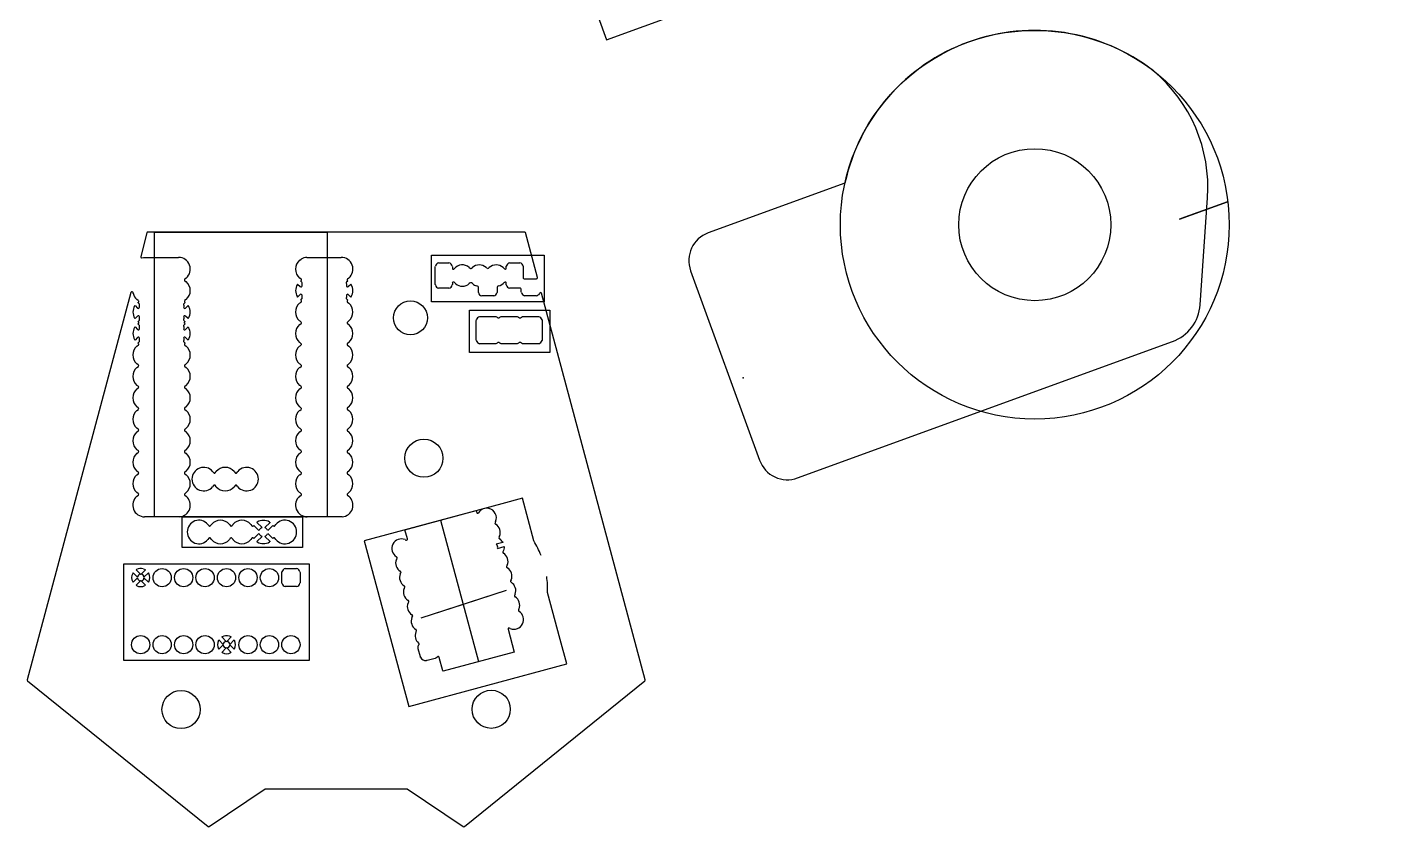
# Model space of a CAD drawing. Header units: millimetres. Extents: x -113 to 185, y -69 to 155.
# Drawn here: x 23.6 to 184.8, y -68.7 to 26 of the extents above; entities that cross this region are included whole.
import ezdxf

# ---------------------------------------------------------------- set-up
doc = ezdxf.new("R2010")
doc.units = ezdxf.units.MM
doc.header["$MEASUREMENT"] = 0
for name, color, linetype in [('atar_25mm_noscreen v5_Sketch1', 7, 'Continuous'), ('atar_25mm_noscreen v5_Sketch56', 7, 'Continuous'), ('serenity_TB_new v9_Sketch1', 7, 'Continuous'), ('serenity_TB_new v9_Sketch2', 7, 'Continuous'), ('serenity_TB_new v9_Sketch30', 7, 'Continuous'), ('serenity_TB_new v9_Sketch35', 7, 'Continuous'), ('serenity_TB_new v9_Sketch39', 7, 'Continuous'), ('serenity_TB_new v9_Sketch43', 7, 'Continuous'), ('serenity_TB_new v9_Sketch46', 7, 'Continuous')]:
    doc.layers.add(name, color=color, linetype=linetype)

# ---------------------------------------------------------------- blocks, each defined once
blk = doc.blocks.new('serenity_TB_newv9')
at = {"layer": 'serenity_TB_new v9_Sketch1'}
for p, q in [((8.411, 0.153, 0.16), (5.473, 0.153, 0.16)), ((8.411, -0.197, 0.16), (8.411, 0.153, 0.16)), ((5.273, -0.047, 0.16), (5.273, -5.948, 0.16)), ((8.411, -5.497, 0.16), (8.411, -0.197, 0.16)), ((6.128, -3.024, 0.16), (6.878, -3.024, 0.16)), ((6.128, -3.024, 0.16), (6.878, -3.024, 0.16)), ((6.503, -4.699, 0.16), (6.503, -3.024, 0.16)), ((6.078, -4.649, 0.16), (6.078, -3.074, 0.16)), ((6.078, -3.074, 0.16), (6.078, -4.649, 0.16)), ((6.928, -3.074, 0.16), (6.928, -4.649, 0.16)), ((6.928, -3.074, 0.16), (6.928, -4.649, 0.16)), ((6.078, -3.862, 0.16), (6.928, -3.862, 0.16)), ((6.878, -4.699, 0.16), (6.128, -4.699, 0.16)), ((6.128, -4.699, 0.16), (6.878, -4.699, 0.16)), ((5.851, -6.633, 0.16), (8.411, -5.497, 0.16)), ((5.288, -5.988, 0.16), (5.851, -6.633, 0.16))]:
    blk.add_line(p, q, dxfattribs=at)
for centre, radius in [((6.322, -0.441, 0.16), 0.11), ((5.47, -3.061, 0.16), 0.11), ((6.503, -3.862, 0.16), 0.8), ((5.967, -3.227, 0.16), 0.035), ((7.037, -3.138, 0.16), 0.035), ((5.967, -3.405, 0.16), 0.035), ((7.037, -3.316, 0.16), 0.035), ((7.037, -3.494, 0.16), 0.035), ((5.967, -3.583, 0.16), 0.035), ((7.037, -3.672, 0.16), 0.035), ((5.967, -3.761, 0.16), 0.035), ((7.037, -3.85, 0.16), 0.035), ((5.967, -3.939, 0.16), 0.035), ((7.037, -4.028, 0.16), 0.035), ((5.967, -4.117, 0.16), 0.035), ((7.037, -4.206, 0.16), 0.035), ((5.967, -4.295, 0.16), 0.035), ((7.037, -4.384, 0.16), 0.035), ((5.967, -4.473, 0.16), 0.035), ((6.509, -5.341, 0.16), 0.11)]:
    blk.add_circle(centre, radius, dxfattribs=at)
for centre, radius, start, end in [((5.473, -0.047, 0.16), 0.2, 90, 179.9996), ((6.128, -3.074, 0.16), 0.05, 90.0002, 179.9998), ((6.878, -3.074, 0.16), 0.05, 0.005, 89.995), ((6.128, -4.649, 0.16), 0.05, 179.9989, 270.0012), ((6.878, -4.649, 0.16), 0.05, 270, 0.0002), ((5.325, -5.952, 0.16), 0.0521, 176.2173, 224.4228)]:
    blk.add_arc(centre, radius, start, end, dxfattribs=at)
blk.add_point((0, 0, 0.16), dxfattribs=at)
at = {"layer": 'serenity_TB_new v9_Sketch2'}
for p, q in [((0.175, 0.153, 0.16), (-2.713, 0.153, 0.16)), ((-2.713, 0.153, 0.16), (-2.713, -5.409, 0.16)), ((0.375, -5.948, 0.16), (0.375, -0.047, 0.16)), ((-1.227, -3.025, 0.16), (-0.477, -3.025, 0.16)), ((-1.227, -3.025, 0.16), (-0.477, -3.025, 0.16)), ((-0.852, -3.025, 0.16), (-0.852, -4.7, 0.16)), ((-1.277, -3.075, 0.16), (-1.277, -4.65, 0.16)), ((-1.277, -4.65, 0.16), (-1.277, -3.075, 0.16)), ((-0.427, -3.075, 0.16), (-0.427, -4.65, 0.16)), ((-0.427, -3.075, 0.16), (-0.427, -4.65, 0.16)), ((-1.277, -3.862, 0.16), (-0.427, -3.862, 0.16)), ((-1.227, -4.7, 0.16), (-0.477, -4.7, 0.16)), ((-0.477, -4.7, 0.16), (-1.227, -4.7, 0.16)), ((-2.713, -5.409, 0.16), (-0.134, -6.555, 0.16)), ((-0.134, -6.555, 0.16), (0.361, -5.988, 0.16))]:
    blk.add_line(p, q, dxfattribs=at)
for centre, radius in [((-0.76, -0.691, 0.16), 0.145), ((0.18, -3.061, 0.16), 0.11), ((-0.852, -3.862, 0.16), 0.8), ((-1.388, -3.227, 0.16), 0.035), ((-0.318, -3.138, 0.16), 0.035), ((-1.388, -3.405, 0.16), 0.035), ((-0.318, -3.316, 0.16), 0.035), ((-0.318, -3.494, 0.16), 0.035), ((-1.388, -3.583, 0.16), 0.035), ((-0.318, -3.672, 0.16), 0.035), ((-1.388, -3.761, 0.16), 0.035), ((-0.318, -3.85, 0.16), 0.035), ((-1.388, -3.939, 0.16), 0.035), ((-0.318, -4.028, 0.16), 0.035), ((-1.388, -4.117, 0.16), 0.035), ((-0.318, -4.206, 0.16), 0.035), ((-1.388, -4.295, 0.16), 0.035), ((-0.318, -4.384, 0.16), 0.035), ((-1.388, -4.473, 0.16), 0.035), ((-0.86, -5.341, 0.16), 0.11)]:
    blk.add_circle(centre, radius, dxfattribs=at)
for centre, radius, start, end in [((0.175, -0.047, 0.16), 0.2, 0.0004, 90), ((-1.227, -3.075, 0.16), 0.05, 90.0002, 179.9998), ((-0.477, -3.075, 0.16), 0.05, 0.005, 89.995), ((-1.227, -4.65, 0.16), 0.05, 179.9989, 270.0012), ((-0.477, -4.65, 0.16), 0.05, 270, 0.0002), ((0.323, -5.952, 0.16), 0.0522, 315.5823, 3.7776)]:
    blk.add_arc(centre, radius, start, end, dxfattribs=at)
blk.add_point((0, 0, 0.16), dxfattribs=at)
at = {"layer": 'serenity_TB_new v9_Sketch30'}
for p, q in [((-7.029, -5.515, 1.725), (-7.029, -5.492, 1.568)), ((-7.029, -5.492, 1.568), (-7.029, -6.1, 1.14)), ((-7.029, -6.1, 1.14), (-7.029, -5.515, 1.725))]:
    blk.add_line(p, q, dxfattribs=at)
blk.add_point((-7.027, 0.002), dxfattribs=at)
at = {"layer": 'serenity_TB_new v9_Sketch35'}
for p, q in [((-5.623, 0.153, 0.94), (-8.011, 0.153, 0.94)), ((-8.361, -0.197, 0.94), (-8.361, -4.92, 0.94)), ((-5.273, -1.918, 0.94), (-5.273, -0.197, 0.94)), ((-8.064, -5.377, 0.94), (-6.904, -5.892, 0.94))]:
    blk.add_line(p, q, dxfattribs=at)
blk.add_circle((-6.504, -3.862, 0.94), 0.9, dxfattribs=at)
for centre, radius, start, end in [((-8.011, -0.197, 0.94), 0.35, 90, 180), ((-5.623, -0.197, 0.94), 0.35, 0.0004, 90), ((-6.503, -3.862, 0.94), 2.3, 302.3269, 57.6739), ((-7.861, -4.92, 0.94), 0.5, 180, 246.0655), ((-6.174, -4.247, 0.94), 1.8, 246.0655, 300.035)]:
    blk.add_arc(centre, radius, start, end, dxfattribs=at)
blk.add_point((0, 0, 0.94), dxfattribs=at)
at = {"layer": 'serenity_TB_new v9_Sketch39'}
for p, q in [((8.064, -5.377, 0.94), (6.904, -5.892, 0.94)), ((6.904, -5.892, 0.06), (8.064, -5.377, 0.06)), ((8.064, -5.377, 0.06), (8.064, -5.377, 0.94)), ((6.904, -5.892, 0.94), (6.904, -5.892, 0.06))]:
    blk.add_line(p, q, dxfattribs=at)
blk.add_point((3.321, -7.483), dxfattribs=at)
at = {"layer": 'serenity_TB_new v9_Sketch43'}
for p, q in [((8.361, -2.82, 0.866), (8.329, -2.788, 0.866)), ((8.329, -2.788, 0.866), (8.329, -2.788, 1.466)), ((8.329, -2.788, 1.466), (8.361, -2.82, 1.466)), ((8.361, -2.82, 1.466), (8.361, -2.82, 0.866))]:
    blk.add_line(p, q, dxfattribs=at)
blk.add_point((2.773, 2.772), dxfattribs=at)
at = {"layer": 'serenity_TB_new v9_Sketch46'}
blk.add_circle((-6.504, -3.862, 1.469), 2.301, dxfattribs=at)
blk.add_point((0, 0, 1.469), dxfattribs=at)

msp = doc.modelspace()

# ---------------------------------------------------------------- linework, layer by layer
at = {"layer": 'atar_25mm_noscreen v5_Sketch1'}
for p, q in [((37.81, 1.65, 1.54), (37.07, -1.15, 1.54)), ((37.85, 1.71, 1.54), (37.81, 1.65, 1.54)), ((37.91, 1.74, 1.54), (37.85, 1.71, 1.54)), ((82.5, 1.74, 1.54), (37.91, 1.74, 1.54)), ((38.71, 1.74, 1.54), (59.13, 1.74, 1.54)), ((38.71, -31.98, 1.54), (38.71, 1.74, 1.54)), ((59.13, 1.74, 1.54), (59.13, -31.98, 1.54)), ((82.56, 1.72, 1.54), (82.5, 1.74, 1.54)), ((82.61, 1.67, 1.54), (82.56, 1.72, 1.54)), ((84.03, -3.63, 1.54), (82.61, 1.67, 1.54)), ((37.21, -1.3, 1.54), (37.42, -1.27, 1.54)), ((37.42, -1.27, 1.54), (37.48, -1.27, 1.54)), ((37.48, -1.27, 1.54), (41.55, -1.26, 1.54)), ((55.89, -1.6, 1.54), (56.06, -1.47, 1.54)), ((56.75, -1.26, 1.54), (60.8, -1.26, 1.54)), ((71.5, -6.54, 1.54), (71.5, -1, 1.54)), ((71.5, -1, 1.54), (84.81, -1, 1.54)), ((84.81, -1, 1.54), (84.81, -6.54, 1.54)), ((71.94, -2.37, 1.54), (71.95, -2.31, 1.54)), ((71.94, -4.46, 1.54), (71.94, -2.37, 1.54)), ((72.34, -1.91, 1.54), (72.4, -1.91, 1.54)), ((72.4, -1.91, 1.54), (73.5, -1.91, 1.54)), ((73.5, -1.91, 1.54), (73.56, -1.91, 1.54)), ((73.95, -2.31, 1.54), (73.96, -2.37, 1.54)), ((73.96, -2.37, 1.54), (73.96, -2.56, 1.54)), ((74.13, -2.65, 1.54), (74.18, -2.6, 1.54)), ((75.97, -2.45, 1.54), (76.06, -2.55, 1.54)), ((76.24, -2.55, 1.54), (76.33, -2.45, 1.54)), ((77.97, -2.45, 1.54), (78.06, -2.55, 1.54)), ((78.24, -2.55, 1.54), (78.33, -2.45, 1.54)), ((79.97, -2.45, 1.54), (80.14, -2.63, 1.54)), ((80.34, -2.37, 1.54), (80.35, -2.31, 1.54)), ((80.34, -2.53, 1.54), (80.34, -2.37, 1.54)), ((80.74, -1.91, 1.54), (80.8, -1.91, 1.54)), ((80.8, -1.91, 1.54), (81.9, -1.91, 1.54)), ((81.9, -1.91, 1.54), (81.96, -1.91, 1.54)), ((82.35, -2.31, 1.54), (82.36, -2.37, 1.54)), ((82.36, -2.37, 1.54), (82.36, -3.7, 1.54)), ((42.45, -3.71, 1.54), (42.28, -3.84, 1.54)), ((42.29, -4.02, 1.54), (42.45, -4.14, 1.54)), ((55.61, -4.47, 1.54), (55.65, -4.41, 1.54)), ((55.65, -4.41, 1.54), (55.96, -4.72, 1.54)), ((56.05, -3.83, 1.54), (55.89, -3.71, 1.54)), ((56.01, -4.06, 1.54), (56.06, -4.01, 1.54)), ((56.15, -4.2, 1.54), (56.01, -4.06, 1.54)), ((56.19, -4.26, 1.54), (56.15, -4.2, 1.54)), ((56.17, -4.42, 1.54), (56.19, -4.31, 1.54)), ((56.17, -4.63, 1.54), (56.17, -4.42, 1.54)), ((56.19, -4.31, 1.54), (56.19, -4.26, 1.54)), ((61.41, -4.25, 1.54), (61.4, -4.32, 1.54)), ((61.4, -4.32, 1.54), (61.42, -4.38, 1.54)), ((61.44, -4.2, 1.54), (61.41, -4.25, 1.54)), ((61.42, -4.38, 1.54), (61.42, -4.63, 1.54)), ((61.59, -4.06, 1.54), (61.44, -4.2, 1.54)), ((61.71, -3.71, 1.54), (61.53, -3.84, 1.54)), ((61.54, -4.03, 1.54), (61.59, -4.06, 1.54)), ((61.63, -4.72, 1.54), (61.94, -4.41, 1.54)), ((61.94, -4.41, 1.54), (61.98, -4.47, 1.54)), ((71.95, -4.52, 1.54), (71.94, -4.46, 1.54)), ((73.96, -4.46, 1.54), (73.95, -4.52, 1.54)), ((73.96, -4.3, 1.54), (73.96, -4.46, 1.54)), ((74.33, -4.37, 1.54), (74.16, -4.2, 1.54)), ((76.06, -4.28, 1.54), (75.97, -4.37, 1.54)), ((76.33, -4.37, 1.54), (76.24, -4.28, 1.54)), ((76.94, -4.65, 1.54), (76.85, -4.64, 1.54)), ((77.04, -5.35, 1.54), (77.04, -4.78, 1.54)), ((79.26, -4.78, 1.54), (79.26, -5.35, 1.54)), ((79.44, -4.64, 1.54), (79.36, -4.65, 1.54)), ((80.17, -4.18, 1.54), (80.12, -4.22, 1.54)), ((80.34, -4.46, 1.54), (80.34, -4.27, 1.54)), ((80.35, -4.52, 1.54), (80.34, -4.46, 1.54)), ((82.36, -3.7, 1.54), (82.39, -3.76, 1.54)), ((82.39, -3.76, 1.54), (82.46, -3.8, 1.54)), ((82.46, -3.8, 1.54), (82.51, -3.79, 1.54)), ((82.51, -3.79, 1.54), (82.58, -3.79, 1.54)), ((82.58, -3.79, 1.54), (83.92, -3.79, 1.54)), ((35.92, -5.41, 1.54), (23.64, -51.26, 1.54)), ((36.18, -5.52, 1.54), (36.17, -5.43, 1.54)), ((36.79, -6.37, 1.54), (36.63, -6.25, 1.54)), ((42.45, -6.25, 1.54), (42.27, -6.38, 1.54)), ((55.65, -5.97, 1.54), (55.61, -5.91, 1.54)), ((55.96, -5.66, 1.54), (55.65, -5.97, 1.54)), ((56.01, -6.33, 1.54), (56.15, -6.18, 1.54)), ((56.05, -6.36, 1.54), (56.01, -6.33, 1.54)), ((56.15, -6.18, 1.54), (56.18, -6.14, 1.54)), ((56.18, -6.01, 1.54), (56.17, -5.75, 1.54)), ((56.19, -6.07, 1.54), (56.18, -6.01, 1.54)), ((56.18, -6.14, 1.54), (56.19, -6.07, 1.54)), ((61.42, -5.97, 1.54), (61.4, -6.08, 1.54)), ((61.4, -6.08, 1.54), (61.41, -6.12, 1.54)), ((61.41, -6.12, 1.54), (61.44, -6.18, 1.54)), ((61.42, -5.75, 1.54), (61.42, -5.97, 1.54)), ((61.44, -6.18, 1.54), (61.59, -6.33, 1.54)), ((61.59, -6.33, 1.54), (61.53, -6.37, 1.54)), ((61.94, -5.97, 1.54), (61.63, -5.66, 1.54)), ((61.98, -5.91, 1.54), (61.94, -5.97, 1.54)), ((72.4, -4.92, 1.54), (72.34, -4.92, 1.54)), ((73.5, -4.92, 1.54), (72.4, -4.92, 1.54)), ((73.56, -4.92, 1.54), (73.5, -4.92, 1.54)), ((77.05, -5.41, 1.54), (77.04, -5.35, 1.54)), ((77.5, -5.81, 1.54), (77.44, -5.81, 1.54)), ((78.8, -5.81, 1.54), (77.5, -5.81, 1.54)), ((78.86, -5.81, 1.54), (78.8, -5.81, 1.54)), ((79.26, -5.35, 1.54), (79.25, -5.41, 1.54)), ((80.8, -4.92, 1.54), (80.74, -4.92, 1.54)), ((81.9, -4.92, 1.54), (80.8, -4.92, 1.54)), ((81.97, -4.92, 1.54), (81.9, -4.92, 1.54)), ((82.02, -4.91, 1.54), (81.97, -4.92, 1.54)), ((82.08, -4.95, 1.54), (82.02, -4.91, 1.54)), ((82.12, -5.01, 1.54), (82.08, -4.95, 1.54)), ((82.12, -5.34, 1.54), (82.12, -5.01, 1.54)), ((82.13, -5.4, 1.54), (82.12, -5.34, 1.54)), ((82.58, -5.8, 1.54), (82.52, -5.8, 1.54)), ((83.88, -5.8, 1.54), (82.58, -5.8, 1.54)), ((83.94, -5.8, 1.54), (83.88, -5.8, 1.54)), ((84.3, -5.5, 1.54), (84.28, -5.54, 1.54)), ((96.79, -51.26, 1.54), (84.53, -5.51, 1.54)), ((36.35, -7.01, 1.54), (36.4, -6.95, 1.54)), ((36.4, -6.95, 1.54), (36.7, -7.26, 1.54)), ((36.75, -6.6, 1.54), (36.81, -6.55, 1.54)), ((36.9, -6.74, 1.54), (36.75, -6.6, 1.54)), ((36.93, -6.8, 1.54), (36.9, -6.74, 1.54)), ((36.92, -6.96, 1.54), (36.93, -6.85, 1.54)), ((36.92, -7.17, 1.54), (36.92, -6.96, 1.54)), ((36.93, -6.85, 1.54), (36.93, -6.8, 1.54)), ((42.18, -6.74, 1.54), (42.15, -6.79, 1.54)), ((42.15, -6.79, 1.54), (42.15, -6.86, 1.54)), ((42.15, -6.86, 1.54), (42.16, -6.92, 1.54)), ((42.16, -6.92, 1.54), (42.16, -7.17, 1.54)), ((42.33, -6.6, 1.54), (42.18, -6.74, 1.54)), ((42.29, -6.57, 1.54), (42.33, -6.6, 1.54)), ((42.37, -7.26, 1.54), (42.68, -6.95, 1.54)), ((42.68, -6.95, 1.54), (42.72, -7.01, 1.54)), ((55.89, -6.68, 1.54), (56.06, -6.54, 1.54)), ((61.54, -6.56, 1.54), (61.71, -6.68, 1.54)), ((84.81, -6.54, 1.54), (71.5, -6.54, 1.54)), ((76, -7.5, 1.54), (85.5, -7.5, 1.54)), ((76, -12.5, 1.54), (76, -7.5, 1.54)), ((85.5, -7.5, 1.54), (85.5, -12.5, 1.54)), ((36.4, -8.51, 1.54), (36.35, -8.45, 1.54)), ((36.35, -9.55, 1.54), (36.4, -9.49, 1.54)), ((36.7, -8.2, 1.54), (36.4, -8.51, 1.54)), ((36.4, -9.49, 1.54), (36.7, -9.8, 1.54)), ((36.75, -8.87, 1.54), (36.9, -8.72, 1.54)), ((36.8, -8.9, 1.54), (36.75, -8.87, 1.54)), ((36.75, -9.14, 1.54), (36.81, -9.09, 1.54)), ((36.9, -9.28, 1.54), (36.75, -9.14, 1.54)), ((36.9, -8.72, 1.54), (36.92, -8.68, 1.54)), ((36.93, -9.34, 1.54), (36.9, -9.28, 1.54)), ((36.92, -8.55, 1.54), (36.92, -8.29, 1.54)), ((36.93, -8.61, 1.54), (36.92, -8.55, 1.54)), ((36.92, -8.68, 1.54), (36.93, -8.61, 1.54)), ((36.92, -9.5, 1.54), (36.93, -9.39, 1.54)), ((36.92, -9.71, 1.54), (36.92, -9.5, 1.54)), ((36.93, -9.39, 1.54), (36.93, -9.34, 1.54)), ((42.16, -8.51, 1.54), (42.15, -8.62, 1.54)), ((42.15, -8.62, 1.54), (42.15, -8.66, 1.54)), ((42.15, -8.66, 1.54), (42.18, -8.72, 1.54)), ((42.18, -9.28, 1.54), (42.15, -9.33, 1.54)), ((42.15, -9.33, 1.54), (42.15, -9.4, 1.54)), ((42.15, -9.4, 1.54), (42.16, -9.46, 1.54)), ((42.16, -8.29, 1.54), (42.16, -8.51, 1.54)), ((42.16, -9.46, 1.54), (42.16, -9.71, 1.54)), ((42.18, -8.72, 1.54), (42.33, -8.87, 1.54)), ((42.33, -9.14, 1.54), (42.18, -9.28, 1.54)), ((42.33, -8.87, 1.54), (42.26, -8.92, 1.54)), ((42.28, -9.1, 1.54), (42.33, -9.14, 1.54)), ((42.68, -8.51, 1.54), (42.37, -8.2, 1.54)), ((42.37, -9.8, 1.54), (42.68, -9.49, 1.54)), ((42.72, -8.45, 1.54), (42.68, -8.51, 1.54)), ((42.68, -9.49, 1.54), (42.72, -9.55, 1.54)), ((56.04, -8.9, 1.54), (55.89, -8.79, 1.54)), ((55.89, -9.22, 1.54), (56.06, -9.09, 1.54)), ((61.71, -8.79, 1.54), (61.53, -8.92, 1.54)), ((61.55, -9.1, 1.54), (61.71, -9.22, 1.54)), ((76.79, -8.73, 1.54), (76.8, -8.67, 1.54)), ((76.79, -11.02, 1.54), (76.79, -8.73, 1.54)), ((77.19, -8.27, 1.54), (77.25, -8.27, 1.54)), ((77.25, -8.27, 1.54), (79.05, -8.27, 1.54)), ((79.05, -8.27, 1.54), (79.11, -8.27, 1.54)), ((79.11, -8.27, 1.54), (79.25, -8.32, 1.54)), ((79.25, -8.32, 1.54), (79.36, -8.41, 1.54)), ((79.36, -8.41, 1.54), (79.43, -8.42, 1.54)), ((79.43, -8.42, 1.54), (79.49, -8.4, 1.54)), ((79.49, -8.4, 1.54), (79.59, -8.32, 1.54)), ((79.59, -8.32, 1.54), (79.73, -8.27, 1.54)), ((79.73, -8.27, 1.54), (79.79, -8.27, 1.54)), ((79.79, -8.27, 1.54), (81.59, -8.27, 1.54)), ((81.59, -8.27, 1.54), (81.65, -8.27, 1.54)), ((81.65, -8.27, 1.54), (81.79, -8.32, 1.54)), ((81.79, -8.32, 1.54), (81.9, -8.41, 1.54)), ((81.9, -8.41, 1.54), (81.97, -8.42, 1.54)), ((81.97, -8.42, 1.54), (82.03, -8.4, 1.54)), ((82.03, -8.4, 1.54), (82.13, -8.32, 1.54)), ((82.13, -8.32, 1.54), (82.27, -8.27, 1.54)), ((82.27, -8.27, 1.54), (82.33, -8.27, 1.54)), ((82.33, -8.27, 1.54), (84.13, -8.27, 1.54)), ((84.13, -8.27, 1.54), (84.19, -8.27, 1.54)), ((84.58, -8.67, 1.54), (84.59, -8.73, 1.54)), ((84.59, -8.73, 1.54), (84.59, -11.02, 1.54)), ((36.4, -11.05, 1.54), (36.35, -10.99, 1.54)), ((36.7, -10.74, 1.54), (36.4, -11.05, 1.54)), ((36.75, -11.41, 1.54), (36.9, -11.26, 1.54)), ((36.9, -11.26, 1.54), (36.92, -11.22, 1.54)), ((36.92, -11.09, 1.54), (36.92, -10.83, 1.54)), ((36.93, -11.15, 1.54), (36.92, -11.09, 1.54)), ((36.92, -11.22, 1.54), (36.93, -11.15, 1.54)), ((42.16, -11.05, 1.54), (42.15, -11.16, 1.54)), ((42.15, -11.16, 1.54), (42.15, -11.2, 1.54)), ((42.15, -11.2, 1.54), (42.18, -11.26, 1.54)), ((42.16, -10.83, 1.54), (42.16, -11.05, 1.54)), ((42.18, -11.26, 1.54), (42.33, -11.41, 1.54)), ((42.68, -11.05, 1.54), (42.37, -10.74, 1.54)), ((42.72, -10.99, 1.54), (42.68, -11.05, 1.54)), ((76.8, -11.08, 1.54), (76.79, -11.02, 1.54)), ((84.59, -11.02, 1.54), (84.58, -11.08, 1.54)), ((36.63, -11.76, 1.54), (36.81, -11.62, 1.54)), ((36.79, -11.44, 1.54), (36.75, -11.41, 1.54)), ((42.33, -11.41, 1.54), (42.27, -11.45, 1.54)), ((42.29, -11.64, 1.54), (42.45, -11.76, 1.54)), ((56.04, -11.44, 1.54), (55.89, -11.33, 1.54)), ((55.89, -11.76, 1.54), (56.06, -11.63, 1.54)), ((61.71, -11.33, 1.54), (61.53, -11.46, 1.54)), ((61.55, -11.64, 1.54), (61.71, -11.76, 1.54)), ((85.5, -12.5, 1.54), (76, -12.5, 1.54)), ((77.25, -11.48, 1.54), (77.19, -11.48, 1.54)), ((79.05, -11.48, 1.54), (77.25, -11.48, 1.54)), ((79.11, -11.48, 1.54), (79.05, -11.48, 1.54)), ((79.25, -11.43, 1.54), (79.11, -11.48, 1.54)), ((79.34, -11.35, 1.54), (79.25, -11.43, 1.54)), ((79.41, -11.33, 1.54), (79.34, -11.35, 1.54)), ((79.48, -11.34, 1.54), (79.41, -11.33, 1.54)), ((79.59, -11.43, 1.54), (79.48, -11.34, 1.54)), ((79.73, -11.48, 1.54), (79.59, -11.43, 1.54)), ((79.79, -11.48, 1.54), (79.73, -11.48, 1.54)), ((81.59, -11.48, 1.54), (79.79, -11.48, 1.54)), ((81.65, -11.48, 1.54), (81.59, -11.48, 1.54)), ((81.79, -11.43, 1.54), (81.65, -11.48, 1.54)), ((81.88, -11.35, 1.54), (81.79, -11.43, 1.54)), ((81.95, -11.33, 1.54), (81.88, -11.35, 1.54)), ((82.02, -11.34, 1.54), (81.95, -11.33, 1.54)), ((82.13, -11.43, 1.54), (82.02, -11.34, 1.54)), ((82.27, -11.48, 1.54), (82.13, -11.43, 1.54)), ((82.33, -11.48, 1.54), (82.27, -11.48, 1.54)), ((84.13, -11.48, 1.54), (82.33, -11.48, 1.54)), ((84.19, -11.48, 1.54), (84.13, -11.48, 1.54)), ((36.78, -13.98, 1.54), (36.63, -13.87, 1.54)), ((36.63, -14.3, 1.54), (36.8, -14.17, 1.54)), ((42.45, -13.87, 1.54), (42.28, -14, 1.54)), ((42.29, -14.18, 1.54), (42.45, -14.3, 1.54)), ((56.04, -13.98, 1.54), (55.89, -13.87, 1.54)), ((55.89, -14.3, 1.54), (56.06, -14.17, 1.54)), ((61.71, -13.87, 1.54), (61.53, -14, 1.54)), ((61.55, -14.18, 1.54), (61.71, -14.3, 1.54)), ((36.78, -16.52, 1.54), (36.63, -16.41, 1.54)), ((36.63, -16.84, 1.54), (36.8, -16.71, 1.54)), ((42.45, -16.41, 1.54), (42.28, -16.54, 1.54)), ((42.29, -16.72, 1.54), (42.45, -16.84, 1.54)), ((56.04, -16.52, 1.54), (55.89, -16.41, 1.54)), ((55.89, -16.84, 1.54), (56.06, -16.71, 1.54)), ((61.71, -16.41, 1.54), (61.53, -16.54, 1.54)), ((61.55, -16.72, 1.54), (61.71, -16.84, 1.54)), ((36.78, -19.06, 1.54), (36.63, -18.95, 1.54)), ((36.63, -19.38, 1.54), (36.8, -19.25, 1.54)), ((42.45, -18.95, 1.54), (42.28, -19.08, 1.54)), ((42.29, -19.26, 1.54), (42.45, -19.38, 1.54)), ((56.04, -19.06, 1.54), (55.89, -18.95, 1.54)), ((55.89, -19.38, 1.54), (56.06, -19.25, 1.54)), ((61.71, -18.95, 1.54), (61.53, -19.08, 1.54)), ((61.55, -19.26, 1.54), (61.71, -19.38, 1.54)), ((36.78, -21.6, 1.54), (36.63, -21.49, 1.54)), ((36.63, -21.92, 1.54), (36.8, -21.79, 1.54)), ((42.45, -21.49, 1.54), (42.28, -21.62, 1.54)), ((42.29, -21.8, 1.54), (42.45, -21.92, 1.54)), ((56.04, -21.6, 1.54), (55.89, -21.49, 1.54)), ((55.89, -21.92, 1.54), (56.06, -21.79, 1.54)), ((61.71, -21.49, 1.54), (61.53, -21.62, 1.54)), ((61.55, -21.8, 1.54), (61.71, -21.92, 1.54)), ((36.78, -24.14, 1.54), (36.63, -24.03, 1.54)), ((42.45, -24.03, 1.54), (42.28, -24.16, 1.54)), ((56.04, -24.14, 1.54), (55.89, -24.03, 1.54)), ((61.71, -24.03, 1.54), (61.53, -24.16, 1.54)), ((36.63, -24.46, 1.54), (36.8, -24.33, 1.54)), ((42.29, -24.34, 1.54), (42.45, -24.46, 1.54)), ((55.89, -24.46, 1.54), (56.06, -24.33, 1.54)), ((61.55, -24.34, 1.54), (61.71, -24.46, 1.54)), ((36.78, -26.68, 1.54), (36.63, -26.57, 1.54)), ((36.63, -27, 1.54), (36.8, -26.87, 1.54)), ((42.45, -26.57, 1.54), (42.28, -26.7, 1.54)), ((42.29, -26.88, 1.54), (42.45, -27, 1.54)), ((45.58, -26.61, 1.54), (45.71, -26.78, 1.54)), ((45.9, -26.77, 1.54), (46.01, -26.61, 1.54)), ((48.12, -26.61, 1.54), (48.25, -26.78, 1.54)), ((48.44, -26.77, 1.54), (48.55, -26.61, 1.54)), ((56.04, -26.68, 1.54), (55.89, -26.57, 1.54)), ((55.89, -27, 1.54), (56.06, -26.87, 1.54)), ((61.71, -26.57, 1.54), (61.53, -26.7, 1.54)), ((61.55, -26.88, 1.54), (61.71, -27, 1.54)), ((45.7, -28.26, 1.54), (45.58, -28.41, 1.54)), ((46.01, -28.41, 1.54), (45.88, -28.24, 1.54)), ((48.24, -28.26, 1.54), (48.12, -28.41, 1.54)), ((48.55, -28.41, 1.54), (48.42, -28.24, 1.54)), ((36.78, -29.22, 1.54), (36.63, -29.11, 1.54)), ((36.63, -29.54, 1.54), (36.8, -29.41, 1.54)), ((42.45, -29.11, 1.54), (42.28, -29.24, 1.54)), ((42.29, -29.42, 1.54), (42.45, -29.54, 1.54)), ((56.04, -29.22, 1.54), (55.89, -29.11, 1.54)), ((55.89, -29.54, 1.54), (56.06, -29.41, 1.54)), ((61.71, -29.11, 1.54), (61.53, -29.24, 1.54)), ((61.55, -29.42, 1.54), (61.71, -29.54, 1.54)), ((41.59, -31.98, 1.54), (37.53, -31.98, 1.54)), ((59.13, -31.98, 1.54), (38.71, -31.98, 1.54)), ((41.66, -31.98, 1.54), (41.59, -31.98, 1.54)), ((41.98, -31.98, 1.54), (56.21, -31.98, 1.54)), ((41.98, -35.61, 1.54), (41.98, -31.98, 1.54)), ((56.21, -31.98, 1.54), (56.21, -35.61, 1.54)), ((60.85, -31.98, 1.54), (56.79, -31.98, 1.54)), ((60.91, -31.98, 1.54), (60.85, -31.98, 1.54)), ((68.35, -33.5, 1.54), (76.77, -31.24, 1.54)), ((76.77, -31.24, 1.54), (76.79, -31.25, 1.54)), ((76.79, -31.25, 1.54), (76.84, -31.47, 1.54)), ((77.01, -31.55, 1.54), (77.06, -31.51, 1.54)), ((45.03, -32.87, 1.54), (45.16, -33.04, 1.54)), ((45.34, -33.02, 1.54), (45.46, -32.87, 1.54)), ((47.57, -32.87, 1.54), (47.7, -33.04, 1.54)), ((47.88, -33.02, 1.54), (48, -32.87, 1.54)), ((50.11, -32.87, 1.54), (50.24, -33.04, 1.54)), ((50.43, -33.03, 1.54), (50.46, -32.99, 1.54)), ((50.46, -32.99, 1.54), (51.07, -33.6, 1.54)), ((50.81, -32.63, 1.54), (50.87, -32.59, 1.54)), ((51.43, -33.25, 1.54), (50.81, -32.63, 1.54)), ((51.07, -33.6, 1.54), (51.09, -33.56, 1.54)), ((51.38, -33.26, 1.54), (51.43, -33.25, 1.54)), ((52.38, -32.63, 1.54), (51.76, -33.25, 1.54)), ((51.76, -33.25, 1.54), (51.81, -33.26, 1.54)), ((52.1, -33.56, 1.54), (52.12, -33.6, 1.54)), ((52.12, -33.6, 1.54), (52.73, -32.99, 1.54)), ((52.32, -32.59, 1.54), (52.38, -32.63, 1.54)), ((52.73, -32.99, 1.54), (52.77, -33.04, 1.54)), ((52.96, -33.03, 1.54), (53.08, -32.87, 1.54)), ((68.35, -33.51, 1.54), (68.35, -33.5, 1.54)), ((68.64, -34.59, 1.54), (68.35, -33.51, 1.54)), ((72.56, -32.37, 1.54), (77.07, -49.11, 1.54)), ((79.08, -32.54, 1.54), (79.01, -32.68, 1.54)), ((79.07, -32.84, 1.54), (79.09, -32.85, 1.54)), ((45.14, -34.51, 1.54), (45.03, -34.67, 1.54)), ((45.46, -34.67, 1.54), (45.33, -34.5, 1.54)), ((47.68, -34.51, 1.54), (47.57, -34.67, 1.54)), ((48, -34.67, 1.54), (47.87, -34.5, 1.54)), ((50.23, -34.51, 1.54), (50.11, -34.67, 1.54)), ((50.46, -34.55, 1.54), (50.42, -34.49, 1.54)), ((51.07, -33.93, 1.54), (50.46, -34.55, 1.54)), ((50.81, -34.9, 1.54), (51.43, -34.29, 1.54)), ((50.87, -34.94, 1.54), (50.81, -34.9, 1.54)), ((51.09, -33.98, 1.54), (51.07, -33.93, 1.54)), ((51.43, -34.29, 1.54), (51.38, -34.28, 1.54)), ((51.81, -34.28, 1.54), (51.76, -34.29, 1.54)), ((51.76, -34.29, 1.54), (52.38, -34.9, 1.54)), ((52.12, -33.93, 1.54), (52.1, -33.98, 1.54)), ((52.73, -34.55, 1.54), (52.12, -33.93, 1.54)), ((52.38, -34.9, 1.54), (52.32, -34.94, 1.54)), ((52.76, -34.51, 1.54), (52.73, -34.55, 1.54)), ((53.08, -34.67, 1.54), (52.95, -34.49, 1.54)), ((68.36, -34.68, 1.54), (68.47, -34.74, 1.54)), ((79.95, -35.02, 1.54), (79.16, -35.23, 1.54)), ((79.16, -35.23, 1.54), (79.18, -35.24, 1.54)), ((79.54, -34.26, 1.54), (79.47, -34.4, 1.54)), ((79.52, -34.57, 1.54), (79.54, -34.58, 1.54)), ((79.92, -34.95, 1.54), (79.95, -35.02, 1.54)), ((56.21, -35.61, 1.54), (41.98, -35.61, 1.54)), ((67.35, -36.71, 1.54), (67.33, -36.7, 1.54)), ((67.34, -37.02, 1.54), (67.41, -36.88, 1.54)), ((79.29, -35.71, 1.54), (80.08, -35.5, 1.54)), ((79.3, -35.69, 1.54), (79.29, -35.71, 1.54)), ((80, -35.98, 1.54), (79.93, -36.11, 1.54)), ((79.98, -36.28, 1.54), (80.01, -36.29, 1.54)), ((80.05, -35.81, 1.54), (80, -35.98, 1.54)), ((80.08, -35.63, 1.54), (80.05, -35.81, 1.54)), ((80.08, -35.5, 1.54), (80.08, -35.63, 1.54)), ((35.08, -37.53, 1.54), (57, -37.53, 1.54)), ((35.08, -49, 1.54), (35.08, -37.53, 1.54)), ((36.13, -38.66, 1.54), (36.17, -38.61, 1.54)), ((36.17, -38.61, 1.54), (36.68, -39.13, 1.54)), ((36.52, -38.26, 1.54), (36.57, -38.22, 1.54)), ((37.04, -38.78, 1.54), (36.52, -38.26, 1.54)), ((37.63, -38.26, 1.54), (37.11, -38.78, 1.54)), ((37.39, -38.14, 1.54), (37.58, -38.22, 1.54)), ((37.46, -39.13, 1.54), (37.98, -38.61, 1.54)), ((37.58, -38.22, 1.54), (37.63, -38.26, 1.54)), ((37.98, -38.61, 1.54), (38.02, -38.66, 1.54)), ((53.78, -38.55, 1.54), (53.79, -38.49, 1.54)), ((53.78, -39.78, 1.54), (53.78, -38.55, 1.54)), ((54.18, -38.1, 1.54), (54.24, -38.09, 1.54)), ((54.24, -38.09, 1.54), (55.47, -38.09, 1.54)), ((55.47, -38.09, 1.54), (55.53, -38.1, 1.54)), ((55.92, -38.49, 1.54), (55.93, -38.55, 1.54)), ((55.93, -38.55, 1.54), (55.93, -39.78, 1.54)), ((57, -37.53, 1.54), (57, -49, 1.54)), ((67.81, -38.43, 1.54), (67.79, -38.42, 1.54)), ((67.8, -38.74, 1.54), (67.87, -38.6, 1.54)), ((80.46, -37.7, 1.54), (80.39, -37.84, 1.54)), ((80.45, -38, 1.54), (80.47, -38.01, 1.54)), ((36.17, -39.72, 1.54), (36.13, -39.67, 1.54)), ((36.68, -39.2, 1.54), (36.17, -39.72, 1.54)), ((36.52, -40.08, 1.54), (37.04, -39.56, 1.54)), ((36.57, -40.11, 1.54), (36.52, -40.08, 1.54)), ((36.68, -39.13, 1.54), (36.68, -39.12, 1.54)), ((36.68, -39.22, 1.54), (36.68, -39.2, 1.54)), ((37.02, -38.78, 1.54), (37.04, -38.78, 1.54)), ((37.04, -39.56, 1.54), (37.02, -39.56, 1.54)), ((37.11, -38.78, 1.54), (37.13, -38.78, 1.54)), ((37.11, -39.56, 1.54), (37.63, -40.08, 1.54)), ((37.13, -39.56, 1.54), (37.11, -39.56, 1.54)), ((37.46, -39.12, 1.54), (37.46, -39.13, 1.54)), ((37.98, -39.72, 1.54), (37.46, -39.2, 1.54)), ((37.46, -39.2, 1.54), (37.46, -39.22, 1.54)), ((37.63, -40.08, 1.54), (37.58, -40.11, 1.54)), ((38.02, -39.67, 1.54), (37.98, -39.72, 1.54)), ((53.79, -39.84, 1.54), (53.78, -39.78, 1.54)), ((54.24, -40.24, 1.54), (54.18, -40.23, 1.54)), ((55.47, -40.24, 1.54), (54.24, -40.24, 1.54)), ((55.53, -40.23, 1.54), (55.47, -40.24, 1.54)), ((55.93, -39.78, 1.54), (55.92, -39.84, 1.54)), ((68.27, -40.15, 1.54), (68.25, -40.14, 1.54)), ((80.92, -39.42, 1.54), (80.85, -39.55, 1.54)), ((80.91, -39.72, 1.54), (80.93, -39.73, 1.54)), ((68.26, -40.46, 1.54), (68.33, -40.32, 1.54)), ((68.73, -41.87, 1.54), (68.71, -41.86, 1.54)), ((80.33, -40.7, 1.54), (70.23, -43.98, 1.54)), ((80.33, -40.7, 1.54), (75.25, -42.35, 1.54)), ((81.39, -41.14, 1.54), (81.32, -41.27, 1.54)), ((81.37, -41.44, 1.54), (81.39, -41.45, 1.54)), ((68.72, -42.18, 1.54), (68.79, -42.04, 1.54)), ((75.25, -42.35, 1.54), (70.23, -43.98, 1.54)), ((81.85, -42.86, 1.54), (81.78, -42.99, 1.54)), ((81.83, -43.16, 1.54), (81.85, -43.17, 1.54)), ((69.2, -43.59, 1.54), (69.18, -43.58, 1.54)), ((69.18, -43.9, 1.54), (69.25, -43.76, 1.54)), ((46.29, -46.6, 1.54), (46.33, -46.55, 1.54)), ((46.33, -46.55, 1.54), (46.84, -47.07, 1.54)), ((46.68, -46.2, 1.54), (46.73, -46.16, 1.54)), ((47.2, -46.72, 1.54), (46.68, -46.2, 1.54)), ((47.18, -46.72, 1.54), (47.2, -46.72, 1.54)), ((47.79, -46.2, 1.54), (47.27, -46.72, 1.54)), ((47.27, -46.72, 1.54), (47.29, -46.72, 1.54)), ((47.55, -46.08, 1.54), (47.74, -46.16, 1.54)), ((47.62, -47.07, 1.54), (48.14, -46.55, 1.54)), ((47.74, -46.16, 1.54), (47.79, -46.2, 1.54)), ((48.14, -46.55, 1.54), (48.18, -46.6, 1.54)), ((69.66, -45.31, 1.54), (69.64, -45.3, 1.54)), ((69.64, -45.61, 1.54), (69.71, -45.48, 1.54)), ((80.55, -45.28, 1.54), (81.27, -47.98, 1.54)), ((80.82, -45.19, 1.54), (80.72, -45.14, 1.54)), ((46.33, -47.66, 1.54), (46.29, -47.61, 1.54)), ((46.84, -47.14, 1.54), (46.33, -47.66, 1.54)), ((46.68, -48.02, 1.54), (47.2, -47.5, 1.54)), ((46.73, -48.05, 1.54), (46.68, -48.02, 1.54)), ((46.84, -47.07, 1.54), (46.84, -47.06, 1.54)), ((46.84, -47.16, 1.54), (46.84, -47.14, 1.54)), ((47.2, -47.5, 1.54), (47.18, -47.5, 1.54)), ((47.27, -47.5, 1.54), (47.79, -48.02, 1.54)), ((47.29, -47.5, 1.54), (47.27, -47.5, 1.54)), ((47.62, -47.06, 1.54), (47.62, -47.07, 1.54)), ((47.62, -47.14, 1.54), (47.62, -47.16, 1.54)), ((48.14, -47.66, 1.54), (47.62, -47.14, 1.54)), ((47.79, -48.02, 1.54), (47.74, -48.05, 1.54)), ((48.18, -47.61, 1.54), (48.14, -47.66, 1.54)), ((69.92, -47.35, 1.54), (69.97, -47.18, 1.54)), ((69.92, -47.52, 1.54), (69.92, -47.35, 1.54)), ((69.93, -47.59, 1.54), (69.92, -47.52, 1.54)), ((70.18, -48.54, 1.54), (69.93, -47.59, 1.54)), ((69.98, -46.94, 1.54), (69.95, -46.91, 1.54)), ((69.97, -47.18, 1.54), (70.02, -47.1, 1.54)), ((81.27, -47.98, 1.54), (72.87, -50.23, 1.54)), ((57, -49, 1.54), (35.08, -49, 1.54)), ((70.21, -48.61, 1.54), (70.18, -48.54, 1.54)), ((70.97, -48.99, 1.54), (70.9, -49, 1.54)), ((71.92, -48.74, 1.54), (70.97, -48.99, 1.54)), ((71.99, -48.71, 1.54), (71.92, -48.74, 1.54)), ((72.13, -48.62, 1.54), (71.99, -48.71, 1.54)), ((72.19, -48.56, 1.54), (72.13, -48.62, 1.54)), ((72.83, -50.22, 1.54), (72.4, -48.61, 1.54)), ((23.64, -51.26, 1.54), (23.64, -51.33, 1.54)), ((23.64, -51.33, 1.54), (23.68, -51.39, 1.54)), ((23.68, -51.39, 1.54), (45.05, -68.65, 1.54)), ((72.87, -50.23, 1.54), (72.83, -50.22, 1.54)), ((75.39, -68.64, 1.54), (96.75, -51.38, 1.54)), ((96.75, -51.38, 1.54), (96.79, -51.33, 1.54)), ((96.79, -51.33, 1.54), (96.79, -51.26, 1.54)), ((45.18, -68.65, 1.54), (51.82, -64.18, 1.54)), ((51.82, -64.18, 1.54), (68.6, -64.18, 1.54)), ((68.6, -64.18, 1.54), (75.26, -68.65, 1.54)), ((45.05, -68.65, 1.54), (45.12, -68.67, 1.54)), ((45.12, -68.67, 1.54), (45.18, -68.65, 1.54)), ((75.26, -68.65, 1.54), (75.33, -68.67, 1.54)), ((75.33, -68.67, 1.54), (75.39, -68.64, 1.54))]:
    msp.add_line(p, q, dxfattribs=at)
for centre, radius in [((69, -8.42, 1.54), 2.01), ((70.59, -25.03, 1.54), 2.26), ((39.61, -39.17, 1.54), 1.08), ((42.15, -39.17, 1.54), 1.08), ((44.69, -39.17, 1.54), 1.08), ((47.23, -39.17, 1.54), 1.08), ((49.77, -39.17, 1.54), 1.08), ((52.31, -39.17, 1.54), 1.08), ((37.07, -47.11, 1.54), 1.08), ((39.61, -47.11, 1.54), 1.08), ((42.15, -47.11, 1.54), 1.08), ((44.69, -47.11, 1.54), 1.08), ((49.77, -47.11, 1.54), 1.08), ((52.31, -47.11, 1.54), 1.08), ((54.85, -47.11, 1.54), 1.08), ((41.85, -54.79, 1.54), 2.26), ((78.56, -54.76, 1.54), 2.26)]:
    msp.add_circle(centre, radius, dxfattribs=at)
for centre, radius, start, end in [((37.19, -1.18, 1.54), 0.124, 164.9997, 279.0004), ((41.55, -2.65, 1.54), 1.39, 310.5167, 89.9722), ((56.79, -2.65, 1.54), 1.39, 130.4999, 229.5003), ((56.79, -2.65, 1.54), 1.39, 91.6006, 121.4952), ((60.8, -2.65, 1.54), 1.39, 310.5167, 89.9722), ((72.45, -2.41, 1.54), 0.514, 102.2737, 167.7266), ((73.45, -2.41, 1.54), 0.514, 12.273, 77.7267), ((74.08, -2.53, 1.54), 0.124, 193.0901, 291.2718), ((75.15, -3.41, 1.54), 1.26, 49.4713, 140.1283), ((76.15, -2.46, 1.54), 0.124, 224.9999, 315.0001), ((77.15, -3.41, 1.54), 1.26, 49.5, 130.5002), ((78.15, -2.46, 1.54), 0.124, 225.0001, 314.9992), ((79.15, -3.41, 1.54), 1.26, 49.5, 130.5002), ((80.22, -2.53, 1.54), 0.124, 229.0913, 359.9996), ((80.85, -2.41, 1.54), 0.514, 102.2737, 167.7266), ((81.85, -2.41, 1.54), 0.514, 12.273, 77.7267), ((42.37, -3.92, 1.54), 0.124, 135.8187, 234.0002), ((41.55, -5.19, 1.54), 1.39, 310.5, 49.5004), ((56.79, -5.19, 1.54), 1.38, 148.4998, 211.5002), ((56.05, -4.63, 1.54), 0.124, 225.0002, 359.9997), ((55.98, -3.93, 1.54), 0.124, 315.8187, 54.0002), ((61.54, -4.63, 1.54), 0.124, 179.9999, 315.0002), ((61.62, -3.93, 1.54), 0.124, 135.8184, 233.9992), ((60.8, -5.19, 1.54), 1.38, 328.5001, 31.5004), ((72.45, -4.41, 1.54), 0.514, 192.2735, 257.7269), ((73.45, -4.41, 1.54), 0.514, 282.273, 347.727), ((74.08, -4.3, 1.54), 0.124, 49.0913, 179.9996), ((75.15, -3.41, 1.54), 1.26, 229.5, 310.5), ((76.15, -4.37, 1.54), 0.124, 44.9999, 135.0001), ((77.15, -3.41, 1.54), 1.26, 229.4999, 256.4999), ((76.92, -4.78, 1.54), 0.124, 0.0002, 81.0005), ((79.38, -4.78, 1.54), 0.124, 99, 179.9993), ((79.15, -3.42, 1.54), 1.25, 283.4362, 320.2475), ((80.22, -4.3, 1.54), 0.124, 13.0915, 111.2744), ((80.85, -4.41, 1.54), 0.514, 192.2735, 257.7269), ((83.91, -3.67, 1.54), 0.124, 276.8184, 14.9997), ((36.04, -5.45, 1.54), 0.124, 9, 164.9989), ((37.53, -5.19, 1.54), 1.39, 193.5001, 229.5003), ((36.72, -6.47, 1.54), 0.124, 315.8187, 54.0002), ((42.36, -6.47, 1.54), 0.124, 135.8187, 234), ((56.05, -5.75, 1.54), 0.124, 359.9997, 135.0004), ((55.98, -6.46, 1.54), 0.124, 315.8187, 54), ((61.54, -5.75, 1.54), 0.124, 45.0002, 179.9997), ((61.62, -6.46, 1.54), 0.124, 135.8183, 234.0006), ((77.55, -5.31, 1.54), 0.514, 192.2735, 257.7269), ((78.75, -5.31, 1.54), 0.514, 282.273, 347.727), ((82.63, -5.3, 1.54), 0.514, 192.2735, 257.7269), ((83.83, -5.3, 1.54), 0.514, 282.273, 331.3635), ((84.41, -5.54, 1.54), 0.124, 15.0004, 159.5441), ((37.53, -7.73, 1.54), 1.38, 148.4998, 211.5002), ((36.79, -7.17, 1.54), 0.124, 224.9996, 359.9999), ((42.28, -7.17, 1.54), 0.124, 179.9997, 315.0004), ((41.55, -7.73, 1.54), 1.38, 328.5001, 31.5004), ((56.79, -7.73, 1.54), 1.39, 130.4999, 229.5003), ((60.8, -7.73, 1.54), 1.39, 310.5, 49.5004), ((37.53, -10.27, 1.54), 1.38, 148.4998, 211.5002), ((36.79, -8.29, 1.54), 0.124, 359.9999, 135.0002), ((36.73, -9, 1.54), 0.124, 315.818, 54.0003), ((42.28, -8.29, 1.54), 0.124, 44.9999, 179.9991), ((42.35, -9, 1.54), 0.124, 135.818, 234.0003), ((41.55, -10.27, 1.54), 1.38, 328.5001, 31.5004), ((56.79, -10.27, 1.54), 1.39, 130.4999, 229.5003), ((55.97, -9, 1.54), 0.124, 315.8187, 54.0002), ((61.62, -9, 1.54), 0.124, 135.818, 234.0003), ((60.8, -10.27, 1.54), 1.39, 310.5, 49.5004), ((77.3, -8.78, 1.54), 0.514, 102.2737, 167.7266), ((84.08, -8.78, 1.54), 0.514, 12.273, 77.7267), ((36.79, -9.71, 1.54), 0.124, 225.0002, 359.9997), ((36.79, -10.83, 1.54), 0.124, 359.9997, 135.0004), ((42.28, -9.71, 1.54), 0.124, 179.9999, 315.0002), ((42.28, -10.83, 1.54), 0.124, 45.0002, 179.9997), ((77.3, -10.98, 1.54), 0.514, 192.2735, 257.7269), ((84.08, -10.98, 1.54), 0.514, 282.273, 347.727), ((37.53, -12.81, 1.54), 1.39, 130.4999, 229.5003), ((36.72, -11.54, 1.54), 0.124, 315.818, 54.0003), ((42.36, -11.54, 1.54), 0.124, 135.8183, 234.0006), ((41.55, -12.81, 1.54), 1.39, 310.5, 49.5003), ((56.79, -12.81, 1.54), 1.39, 130.4999, 229.5003), ((55.97, -11.54, 1.54), 0.124, 315.8187, 54.0002), ((61.62, -11.54, 1.54), 0.124, 135.8187, 234.0002), ((60.8, -12.81, 1.54), 1.39, 310.5, 49.5004), ((37.53, -15.35, 1.54), 1.39, 130.5, 229.5003), ((36.71, -14.08, 1.54), 0.124, 315.8183, 54.0006), ((42.37, -14.08, 1.54), 0.124, 135.8183, 234.0006), ((41.55, -15.35, 1.54), 1.39, 310.5, 49.5004), ((56.79, -15.35, 1.54), 1.39, 130.5, 229.5), ((55.97, -14.08, 1.54), 0.124, 315.8183, 54.0006), ((61.62, -14.08, 1.54), 0.124, 135.8187, 234.0002), ((60.8, -15.35, 1.54), 1.39, 310.5, 49.5004), ((37.53, -17.89, 1.54), 1.39, 130.5, 229.5), ((36.71, -16.62, 1.54), 0.124, 315.8183, 54.0006), ((42.37, -16.62, 1.54), 0.124, 135.8183, 234.0006), ((41.55, -17.89, 1.54), 1.39, 310.5, 49.5004), ((56.79, -17.89, 1.54), 1.39, 130.5, 229.5003), ((55.97, -16.62, 1.54), 0.124, 315.8181, 54.0001), ((61.62, -16.62, 1.54), 0.124, 135.818, 234.0003), ((60.8, -17.89, 1.54), 1.39, 310.5, 49.5004), ((36.71, -19.16, 1.54), 0.124, 315.8181, 54.0001), ((42.37, -19.16, 1.54), 0.124, 135.8183, 234.0006), ((55.97, -19.16, 1.54), 0.124, 315.8183, 54.0006), ((61.62, -19.16, 1.54), 0.124, 135.8183, 234.0006), ((37.53, -20.43, 1.54), 1.39, 130.4999, 229.5003), ((41.55, -20.43, 1.54), 1.39, 310.5, 49.5004), ((56.79, -20.43, 1.54), 1.39, 130.4999, 229.5003), ((60.8, -20.43, 1.54), 1.39, 310.5, 49.5003), ((37.53, -22.97, 1.54), 1.39, 130.4999, 229.5003), ((36.71, -21.7, 1.54), 0.124, 315.8183, 54.0006), ((42.37, -21.7, 1.54), 0.124, 135.8187, 234.0002), ((41.55, -22.97, 1.54), 1.39, 310.5, 49.5004), ((56.79, -22.97, 1.54), 1.39, 130.4999, 229.5003), ((55.97, -21.7, 1.54), 0.124, 315.8183, 54.0006), ((61.62, -21.7, 1.54), 0.124, 135.8183, 234.0006), ((60.8, -22.97, 1.54), 1.39, 310.5, 49.5003), ((36.71, -24.24, 1.54), 0.124, 315.8187, 54.0002), ((42.37, -24.24, 1.54), 0.124, 135.8187, 234.0002), ((55.97, -24.24, 1.54), 0.124, 315.8187, 54.0002), ((61.62, -24.24, 1.54), 0.124, 135.8183, 234.0006), ((37.53, -25.51, 1.54), 1.39, 130.4999, 229.5003), ((41.55, -25.51, 1.54), 1.39, 310.5, 49.5004), ((56.79, -25.51, 1.54), 1.39, 130.4999, 229.5003), ((60.8, -25.51, 1.54), 1.39, 310.5, 49.5003), ((37.53, -28.05, 1.54), 1.39, 130.4999, 229.5003), ((36.71, -26.78, 1.54), 0.124, 315.8187, 54.0002), ((42.37, -26.78, 1.54), 0.124, 135.8183, 234.0006), ((41.55, -28.05, 1.54), 1.39, 310.5, 49.5004), ((44.53, -27.51, 1.54), 1.39, 40.5, 319.4999), ((45.8, -26.69, 1.54), 0.124, 225.818, 324.0003), ((47.07, -27.51, 1.54), 1.39, 40.4999, 139.5003), ((48.34, -26.69, 1.54), 0.124, 225.818, 324.0003), ((49.61, -27.51, 1.54), 1.39, 220.4999, 139.5003), ((56.79, -28.05, 1.54), 1.39, 130.4999, 229.5003), ((55.97, -26.78, 1.54), 0.124, 315.8187, 54.0002), ((61.62, -26.78, 1.54), 0.124, 135.8183, 234.0006), ((60.8, -28.05, 1.54), 1.39, 310.5, 49.5003), ((45.8, -28.33, 1.54), 0.124, 45.8183, 143.9988), ((47.07, -27.51, 1.54), 1.39, 220.4999, 319.5), ((48.34, -28.33, 1.54), 0.124, 45.8185, 143.9992), ((37.53, -30.59, 1.54), 1.39, 130.5166, 269.9725), ((36.71, -29.32, 1.54), 0.124, 315.8187, 54.0002), ((41.55, -30.59, 1.54), 1.39, 274.5003, 49.5003), ((42.37, -29.32, 1.54), 0.124, 135.8183, 234.0006), ((56.79, -30.59, 1.54), 1.39, 130.5167, 269.9724), ((55.97, -29.32, 1.54), 0.124, 315.8183, 54.0006), ((60.8, -30.59, 1.54), 1.39, 274.5002, 49.5003), ((61.62, -29.32, 1.54), 0.124, 135.818, 234.0003), ((76.96, -31.43, 1.54), 0.124, 195.0007, 291.2726), ((78.03, -32.1, 1.54), 1.14, 76.4848, 148.3129), ((78.03, -32.1, 1.54), 1.14, 337.4997, 76.5), ((43.97, -33.77, 1.54), 1.39, 40.5, 319.4999), ((45.24, -32.95, 1.54), 0.124, 225.818, 324.0003), ((46.51, -33.77, 1.54), 1.39, 40.4999, 139.5003), ((47.78, -32.95, 1.54), 0.124, 225.818, 324.0003), ((49.05, -33.77, 1.54), 1.39, 40.4999, 139.5003), ((50.33, -32.96, 1.54), 0.124, 225.8183, 324.0011), ((51.59, -33.77, 1.54), 1.38, 58.4998, 121.5002), ((51.59, -33.77, 1.54), 0.551, 112.5, 157.5), ((51.59, -33.77, 1.54), 0.551, 22.5, 67.5), ((52.86, -32.96, 1.54), 0.124, 225.818, 324.0003), ((54.13, -33.77, 1.54), 1.39, 220.4999, 139.5003), ((79.12, -32.73, 1.54), 0.124, 152.999, 242.9987), ((78.49, -33.82, 1.54), 1.14, 337.5002, 58.4999), ((45.24, -34.59, 1.54), 0.124, 45.8183, 144.0006), ((46.51, -33.77, 1.54), 1.39, 220.4999, 319.5), ((47.78, -34.59, 1.54), 0.124, 45.8183, 144.0006), ((49.05, -33.77, 1.54), 1.39, 220.4999, 319.5), ((50.33, -34.58, 1.54), 0.124, 45.8183, 144.0006), ((51.59, -33.77, 1.54), 1.38, 238.4996, 301.5006), ((51.59, -33.77, 1.54), 0.551, 202.5, 247.5), ((51.59, -33.77, 1.54), 0.551, 292.5, 337.5), ((52.86, -34.58, 1.54), 0.124, 45.8183, 144.0006), ((67.93, -35.73, 1.54), 1.14, 67.5002, 238.4998), ((68.52, -34.62, 1.54), 0.124, 244.2587, 15.1684), ((78.95, -35.54, 1.54), 0.378, 337.4998, 52.5001), ((79.58, -34.46, 1.54), 0.124, 152.9994, 242.9997), ((78.95, -35.54, 1.54), 1.13, 31.5006, 58.5002), ((68.39, -37.45, 1.54), 1.14, 157.5003, 238.5), ((67.3, -36.82, 1.54), 0.124, 332.9999, 62.999), ((80.04, -36.17, 1.54), 0.124, 153.0001, 242.9994), ((79.41, -37.26, 1.54), 1.14, 337.5001, 58.4999), ((37.07, -39.17, 1.54), 1.07, 151.8753, 208.1247), ((37.07, -39.17, 1.54), 1.07, 73.125, 118.125), ((37.07, -39.17, 1.54), 1.07, 331.8745, 28.1254), ((54.29, -38.6, 1.54), 0.514, 102.2737, 167.7266), ((55.42, -38.6, 1.54), 0.514, 12.273, 77.7267), ((67.76, -38.54, 1.54), 0.124, 332.9997, 63.0002), ((80.5, -37.89, 1.54), 0.124, 152.9998, 242.9999), ((79.87, -38.98, 1.54), 1.14, 337.5001, 58.4999), ((37.07, -39.17, 1.54), 1.07, 241.8747, 298.1254), ((37.07, -39.17, 1.54), 0.393, 97.5003, 172.4997), ((37.07, -39.17, 1.54), 0.393, 187.5003, 262.4997), ((37.07, -39.17, 1.54), 0.393, 7.5003, 82.4997), ((37.07, -39.17, 1.54), 0.393, 277.5003, 352.4997), ((54.29, -39.73, 1.54), 0.514, 192.2735, 257.7269), ((55.42, -39.73, 1.54), 0.514, 282.273, 347.727), ((68.85, -39.17, 1.54), 1.14, 157.5003, 238.5), ((68.22, -40.26, 1.54), 0.124, 332.9997, 63.0002), ((80.97, -39.61, 1.54), 0.124, 153, 242.999), ((80.33, -40.7, 1.54), 1.14, 337.4998, 58.4998), ((69.31, -40.89, 1.54), 1.14, 157.5003, 238.5), ((68.68, -41.98, 1.54), 0.124, 332.9999, 63.0006), ((81.43, -41.33, 1.54), 0.124, 152.999, 242.9987), ((80.8, -42.42, 1.54), 1.14, 337.4998, 58.4999), ((69.77, -42.61, 1.54), 1.14, 157.5003, 238.5), ((81.26, -44.14, 1.54), 1.14, 247.5002, 58.4999), ((81.89, -43.05, 1.54), 0.124, 152.999, 242.9987), ((70.23, -44.33, 1.54), 1.14, 157.5003, 238.5), ((69.14, -43.7, 1.54), 0.124, 332.9997, 63.0002), ((47.23, -47.11, 1.54), 1.07, 151.8753, 208.1247), ((47.23, -47.11, 1.54), 1.07, 73.125, 118.125), ((47.23, -47.11, 1.54), 0.393, 97.5003, 172.4997), ((47.23, -47.11, 1.54), 0.393, 7.5003, 82.4997), ((47.23, -47.11, 1.54), 1.07, 331.8745, 28.1254), ((70.69, -46.05, 1.54), 1.14, 157.5003, 229.5), ((69.6, -45.42, 1.54), 0.124, 332.9997, 63.0002), ((80.67, -45.25, 1.54), 0.124, 64.0909, 194.9999), ((47.23, -47.11, 1.54), 1.07, 241.8747, 298.1254), ((47.23, -47.11, 1.54), 0.393, 187.5003, 262.4997), ((47.23, -47.11, 1.54), 0.393, 277.5003, 352.4997), ((69.91, -47.04, 1.54), 0.124, 330.0005, 54.001), ((70.84, -48.3, 1.54), 0.701, 205.3846, 274.6155), ((72.28, -48.64, 1.54), 0.124, 15.0005, 136.1522)]:
    msp.add_arc(centre, radius, start, end, dxfattribs=at)
at = {"layer": 'atar_25mm_noscreen v5_Sketch56'}
for p, q in [((79.83, -30.43, 8.73), (63.53, -34.8, 8.73)), ((82.25, -29.78, 8.73), (79.83, -30.43, 8.73)), ((83.6, -34.83, 8.73), (82.25, -29.78, 8.73)), ((63.53, -34.8, 8.73), (68.01, -51.51, 8.73)), ((86.73, -46.49, 8.73), (85.24, -40.94, 8.73)), ((87.5, -49.39, 8.73), (86.73, -46.49, 8.73)), ((68.79, -54.41, 8.73), (87.5, -49.39, 8.73)), ((68.01, -51.51, 8.73), (68.79, -54.41, 8.73))]:
    msp.add_line(p, q, dxfattribs=at)
for start, end in [(21.72, 31.6987), (358.3013, 8.28)]:
    msp.add_arc((74.24, -40.61, 8.73), 11, start, end, dxfattribs=at)

# ---------------------------------------------------------------- block references
at = {"xscale": 10, "yscale": 10, "zscale": 10, "rotation": 110.0000000000002}
msp.add_blockref('serenity_TB_newv9', (84.37, 50.52, -0.62), dxfattribs=at)

doc.saveas('drawing.dxf')
